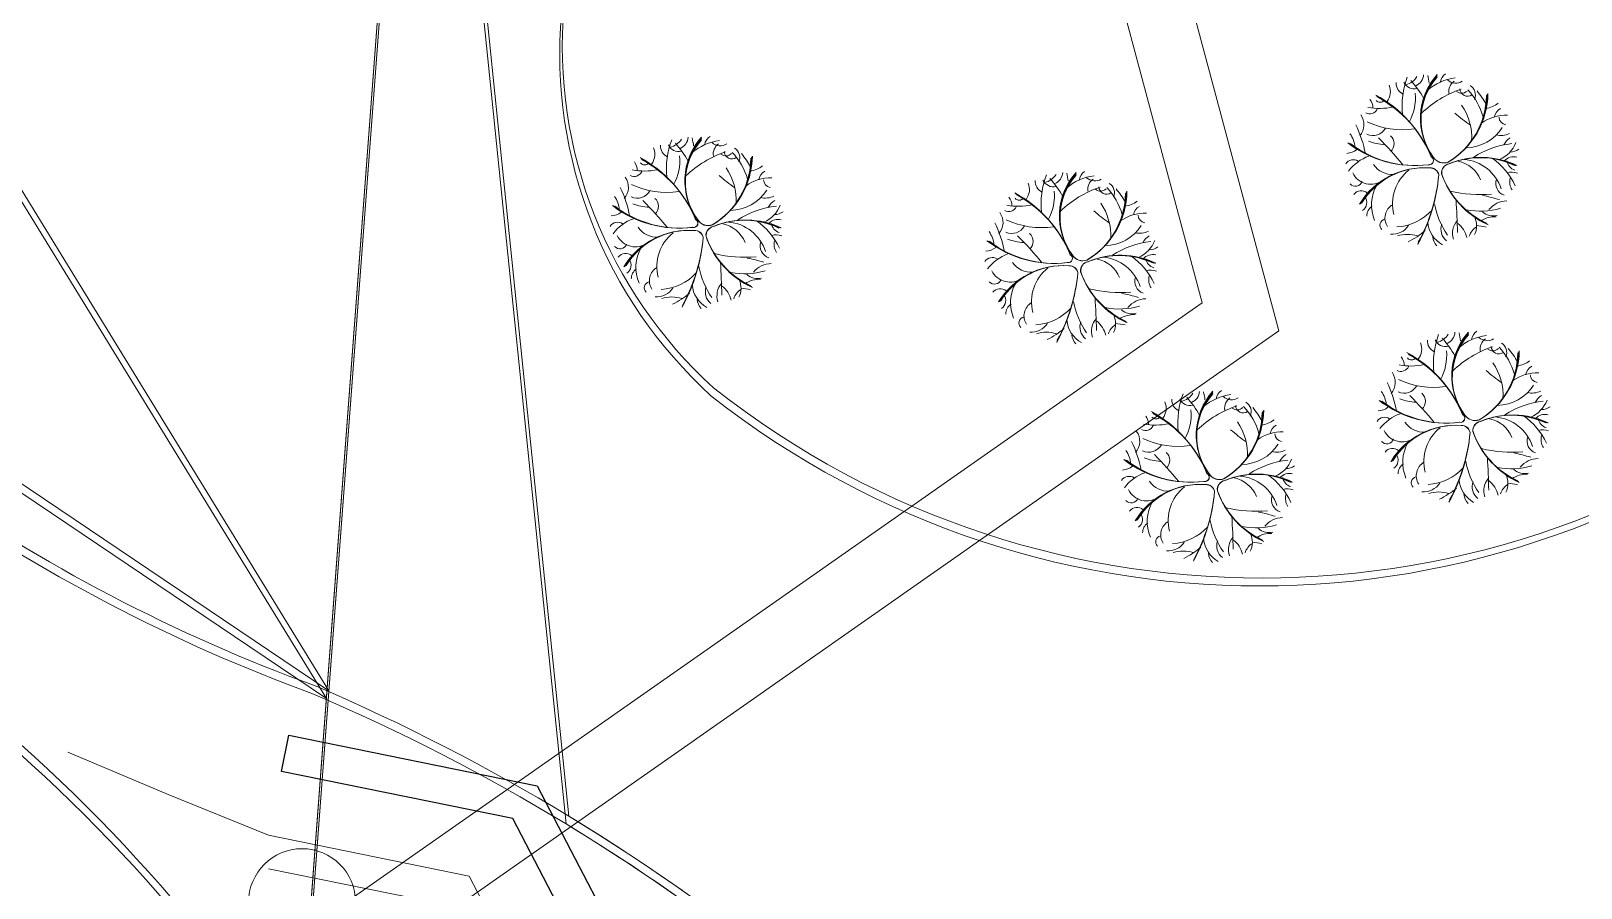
# Model space of a CAD drawing. Header units: metres. Extents: x -1097 to 1588, y -673 to 884.
# Drawn here: x 467.8 to 560.5, y 327.8 to 379.1 of the extents above; entities that cross this region are included whole.
import ezdxf

# ---------------------------------------------------------------- set-up
doc = ezdxf.new("R2010")
doc.units = ezdxf.units.M
for name, color, linetype, lineweight, plot in [('ARBOLES_PROY', 3, 'Continuous', 0, False), ('CRECIDA_Q2', 150, 'Continuous', 0, False), ('ESCALERAS', 7, 'Continuous', 0, False), ('EXTENSIONES', 252, 'Continuous', 0, False), ('TERRAZAS-GAVIONES', 8, 'Continuous', 0, False), ('TERRENO', 188, 'Continuous', 0, False), ('TEXTO', 7, 'Continuous', 0, False), ('VEGETACION', 85, 'Continuous', 0, False), ('VISTA LEJOS', 7, 'Continuous', 0, False)]:
    doc.layers.add(name, color=color, linetype=linetype, lineweight=lineweight, plot=plot)

msp = doc.modelspace()

# ---------------------------------------------------------------- linework, layer by layer
at = {"layer": ''}
msp.add_lwpolyline([(502.925, 319.835), (496.602, 331.994), (482.778, 334.809), (483.217, 336.965), (498.069, 333.94), (498.069, 333.94), (504.575, 321.431)], dxfattribs=at)
at = {"layer": 'ARBOLES_PROY'}
msp.add_circle((484, 326.988), 3.2, dxfattribs=at)
at = {"layer": 'CRECIDA_Q2'}
msp.add_lwpolyline([(470, 335.959), (476, 333.432), (482, 330.988), (494, 328.544), (500, 317.007)], dxfattribs=at)
at = {"layer": 'ESCALERAS'}
for points in [[(478.653, 248.928), (491.207, 415.553)], [(478.804, 249.397), (491.358, 416.023)]]:
    msp.add_lwpolyline(points, dxfattribs=at)
at = {"layer": 'EXTENSIONES'}
for points in [[(522.157, 436.781), (542.421, 361.152)], [(518.293, 435.746), (537.833, 362.823)], [(486.682, 327.006), (537.833, 362.823)], [(488.976, 323.73), (542.421, 361.152)]]:
    msp.add_lwpolyline(points, dxfattribs=at)
at = {"layer": 'TERRAZAS-GAVIONES'}
msp.add_lwpolyline([(482, 328.988), (494, 326.544)], dxfattribs=at)
at = {"layer": 'TERRENO'}
for points in [[(556.565, 308.929, 0.197971), (699.318, 366.303, -2.596357)], [(455.982, 344.49, -0.087955), (480.773, 320.811, 0.265757)]]:
    msp.add_lwpolyline(points, format="xyb", dxfattribs=at)
at = {"layer": 'TEXTO', "color": 141}
for points in [[(942.808, 512.252), (491.207, 415.553), (499.794, 331.664), (500.297, 331.357), (501.008, 330.917), (501.677, 330.497), (502.971, 329.666), (503.693, 329.193), (504.562, 328.613), (505.289, 328.12), (506.598, 327.211)], [(396.732, 398.931), (485.451, 339.157), (428.143, 432.529)]]:
    msp.add_lwpolyline(points, dxfattribs=at)
at = {"layer": 'VEGETACION'}
for centre, radius, start, end in [((550.311, 376.498), 0.769, -67.11701, -3.35075), ((554.794, 373.853), 3.908, 138.09032, -143.12166), ((554.766, 373.824), 3.869, 138.09032, -143.12166), ((546.455, 375.275), 5.002, 7.73596, 13.16741), ((552.778, 375.918), 0.707, 123.07576, 173.19706), ((548.144, 375.438), 0.949, -38.3468, 23.66563), ((550.155, 375.95), 0.727, 177.19062, -114.2964), ((554.767, 374.564), 4.982, 159.46241, -174.34591), ((550.526, 376.284), 0.683, -155.98064, -76.40156), ((549.796, 376.873), 1.034, -77.96685, -31.27285), ((545.798, 372.041), 6.075, 29.35638, 41.90224), ((554.738, 373.796), 3.83, 138.09032, -143.12166), ((554.709, 373.767), 3.791, 138.09032, -143.12166), ((555.424, 369.444), 6.494, 108.91387, 133.58492), ((553.374, 373.113), 3.177, 97.4368, 130.66411), ((553.006, 376.674), 0.725, -133.08378, -57.97038), ((553.359, 375.438), 0.776, 126.36034, -172.13798), ((553.343, 375.804), 0.464, -130.37039, -44.61868), ((553.701, 375.613), 0.453, -179.34812, -54.73301), ((550.858, 372.867), 3.928, 15.81177, 43.16533), ((553.533, 375.254), 0.64, -25.52155, 59.84308), ((550.113, 371.987), 5.429, 29.82887, 40.03623), ((548.454, 378.372), 3.935, -100.42037, -78.3241), ((547.218, 374.469), 0.824, -0.2587, 38.06877), ((544.733, 368.776), 7.338, 22.21671, 61.7302), ((548.484, 375.126), 0.323, -139.98994, -40.76454), ((544.805, 368.798), 7.265, 22.21671, 61.7302), ((544.877, 368.82), 7.191, 22.21671, 61.7302), ((544.95, 368.842), 7.118, 22.21671, 61.7302), ((547.625, 375.064), 2.961, -29.17592, 5.40141), ((550.137, 375.266), 4.698, -59.52315, -0.74968), ((550.118, 375.31), 4.747, -59.52315, -0.74968), ((550.099, 375.354), 4.795, -59.52315, -0.74968), ((550.08, 375.399), 4.844, -59.52315, -0.74968), ((550.573, 372.694), 3.382, -3.32863, 34.77602), ((554.603, 375.972), 1.544, -82.82139, -52.64739), ((546.501, 373.469), 1.01, -41.62679, 35.9787), ((547.851, 374.619), 0.504, -118.22004, -25.37047), ((549.795, 378.008), 4.849, -115.58492, -81.37772), ((559.136, 381.183), 9.361, -131.39173, -124.13381), ((555.991, 371.55), 2.478, 87.69249, 125.68419), ((555.99, 373.811), 0.693, 117.16728, 171.20074), ((556.065, 373.925), 0.479, -177.57839, -99.26902), ((506.317, 372.756), 0.769, -67.11701, -3.35075), ((510.8, 370.111), 3.908, 138.09032, -143.12166), ((510.772, 370.082), 3.869, 138.09032, -143.12166), ((502.461, 371.533), 5.002, 7.73596, 13.16741), ((508.784, 372.176), 0.707, 123.07576, 173.19706), ((545.531, 372.055), 1.434, 2.5416, 37.20232), ((540.772, 370.448), 6.938, 10.60493, 25.69371), ((548.034, 373.698), 0.883, -114.03031, -29.56021), ((531.589, 356.072), 23.615, 39.38532, 44.67185), ((548.663, 372.329), 0.645, -45.87489, 47.62332), ((553.593, 374.676), 2.589, -89.5505, -32.23214), ((555.701, 373.963), 1.142, -104.72438, -63.25642), ((556.851, 371.725), 1.118, 121.95887, 151.36709), ((504.15, 371.695), 0.949, -38.3468, 23.66563), ((506.161, 372.207), 0.727, 177.19062, -114.2964), ((510.773, 370.821), 4.982, 159.46241, -174.34591), ((506.532, 372.542), 0.683, -155.98064, -76.40156), ((505.802, 373.131), 1.034, -77.96685, -31.27285), ((501.804, 368.299), 6.075, 29.35638, 41.90224), ((510.744, 370.053), 3.83, 138.09032, -143.12166), ((510.715, 370.025), 3.791, 138.09032, -143.12166), ((511.43, 365.701), 6.494, 108.91387, 133.58492), ((509.38, 369.371), 3.177, 97.4368, 130.66411), ((509.012, 372.932), 0.725, -133.08378, -57.97038), ((509.365, 371.696), 0.776, 126.36034, -172.13798), ((509.349, 372.062), 0.464, -130.37039, -44.61868), ((509.707, 371.871), 0.453, -179.34812, -54.73301), ((506.864, 369.125), 3.928, 15.81177, 43.16533), ((509.539, 371.512), 0.64, -25.52155, 59.84308), ((506.119, 368.245), 5.429, 29.82887, 40.03623), ((546.413, 372.828), 1.079, -86.17573, -52.23443), ((550.539, 377.592), 6.568, -127.37844, -82.91291), ((550.553, 377.526), 6.503, -127.37844, -82.91291), ((550.567, 377.459), 6.437, -127.37844, -82.91291), ((550.582, 377.393), 6.371, -127.37844, -82.91291), ((548.898, 375.391), 3.124, -111.04704, -92.75457), ((556.886, 367.187), 5.171, 95.85629, 123.22032), ((554.906, 373.035), 1.798, -66.63119, -20.98341), ((556.259, 372.691), 0.859, -90.38621, -53.2043), ((503.224, 370.727), 0.824, -0.2587, 38.06877), ((500.739, 365.034), 7.338, 22.21671, 61.7302), ((504.49, 371.384), 0.323, -139.98994, -40.76454), ((500.811, 365.056), 7.265, 22.21671, 61.7302), ((500.883, 365.078), 7.191, 22.21671, 61.7302), ((500.956, 365.1), 7.118, 22.21671, 61.7302), ((503.631, 371.322), 2.961, -29.17592, 5.40141), ((506.143, 371.524), 4.698, -59.52315, -0.74968), ((506.124, 371.568), 4.747, -59.52315, -0.74968), ((506.105, 371.612), 4.795, -59.52315, -0.74968), ((506.087, 371.656), 4.844, -59.52315, -0.74968), ((506.579, 368.952), 3.382, -3.32863, 34.77602), ((510.609, 372.229), 1.544, -82.82139, -52.64739), ((546.872, 370.827), 0.546, 57.26605, 146.32785), ((548.701, 369.096), 2.646, 109.78128, 142.9068), ((551.118, 366.339), 4.552, 85.90191, 148.51067), ((551.127, 366.386), 4.506, 85.90191, 148.51067), ((551.135, 366.432), 4.461, 85.90191, 148.51067), ((551.144, 366.479), 4.415, 85.90191, 148.51067), ((549.211, 371.85), 1.364, -145.57132, -86.30599), ((551.404, 371.325), 0.257, -102.31339, 61.69877), ((551.41, 371.321), 0.255, -102.31339, 61.69877), ((551.415, 371.318), 0.252, -102.31339, 61.69877), ((551.421, 371.314), 0.249, -102.31339, 61.69877), ((551.466, 370.351), 0.529, 11.64661, 92.46118), ((551.471, 370.358), 0.523, 11.64661, 92.46118), ((551.476, 370.364), 0.518, 11.64661, 92.46118), ((551.481, 370.37), 0.513, 11.64661, 92.46118), ((552.287, 371.931), 0.75, -145.64274, -70.48442), ((552.283, 371.921), 0.742, -145.64274, -70.48442), ((552.28, 371.912), 0.735, -145.64274, -70.48442), ((552.277, 371.902), 0.727, -145.64274, -70.48442), ((552.694, 370.588), 0.546, 100.90931, -173.78177), ((552.702, 370.584), 0.551, 100.90931, -173.78177), ((552.709, 370.58), 0.557, 100.90931, -173.78177), ((552.717, 370.576), 0.563, 100.90931, -173.78177), ((554.445, 366.664), 4.83, 64.72201, 112.57215), ((554.471, 366.619), 4.88, 64.72201, 112.57215), ((554.496, 366.575), 4.93, 64.72201, 112.57215), ((554.522, 366.53), 4.98, 64.72201, 112.57215), ((552.805, 369.5), 1.809, 21.80787, 79.03961), ((553.267, 368.823), 2.577, 18.29109, 84.89534), ((552.8, 368.089), 4.128, 24.75149, 54.83765), ((556.471, 370.78), 0.769, 76.62298, 137.69885), ((556.723, 371.398), 0.669, -171.91844, -106.28771), ((502.507, 369.727), 1.01, -41.62679, 35.9787), ((503.857, 370.876), 0.504, -118.22004, -25.37047), ((505.801, 374.266), 4.849, -115.58492, -81.37772), ((504.46, 374.629), 3.935, -100.42037, -78.3241), ((515.142, 377.441), 9.361, -131.39173, -124.13381), ((511.997, 367.807), 2.478, 87.69249, 125.68419), ((511.996, 370.069), 0.693, 117.16728, 171.20074), ((512.071, 370.183), 0.479, -177.57839, -99.26902), ((526.554, 369.589), 0.949, -38.3468, 23.66563), ((528.565, 370.101), 0.727, 177.19062, -114.2964), ((533.178, 368.715), 4.982, 159.46241, -174.34591), ((528.936, 370.435), 0.683, -155.98064, -76.40156), ((528.207, 371.025), 1.034, -77.96685, -31.27285), ((524.208, 366.192), 6.075, 29.35638, 41.90224), ((528.722, 370.649), 0.769, -67.11701, -3.35075), ((533.205, 368.005), 3.908, 138.09032, -143.12166), ((533.176, 367.976), 3.869, 138.09032, -143.12166), ((533.148, 367.947), 3.83, 138.09032, -143.12166), ((533.12, 367.918), 3.791, 138.09032, -143.12166), ((531.784, 367.265), 3.177, 97.4368, 130.66411), ((524.866, 369.426), 5.002, 7.73596, 13.16741), ((531.189, 370.07), 0.707, 123.07576, 173.19706), ((531.416, 370.826), 0.725, -133.08378, -57.97038), ((531.77, 369.59), 0.776, 126.36034, -172.13798), ((531.944, 369.406), 0.64, -25.52155, 59.84308), ((547.005, 370.21), 0.424, -138.57685, -20.77623), ((547.927, 371.115), 1.211, -153.77487, -53.66079), ((551.818, 368.723), 2.603, 128.84937, -165.92049), ((541.369, 371.406), 10.657, -28.646, -5.10467), ((541.475, 371.402), 10.55, -28.646, -5.10467), ((541.581, 371.398), 10.444, -28.646, -5.10467), ((541.687, 371.394), 10.337, -28.646, -5.10467), ((556.985, 372.227), 5.122, -160.64221, -114.76904), ((557.036, 372.24), 5.175, -160.64221, -114.76904), ((557.088, 372.253), 5.228, -160.64221, -114.76904), ((557.14, 372.266), 5.281, -160.64221, -114.76904), ((556.151, 369.965), 0.762, 160.97287, -109.06988), ((556.34, 369.629), 0.996, 69.91561, 105.88004), ((557.158, 370.051), 0.932, 166.17527, -148.32231), ((501.537, 368.312), 1.434, 2.5416, 37.20232), ((496.778, 366.706), 6.938, 10.60493, 25.69371), ((504.04, 369.955), 0.883, -114.03031, -29.56021), ((504.669, 368.586), 0.645, -45.87489, 47.62332), ((509.599, 370.934), 2.589, -89.5505, -32.23214), ((511.707, 370.221), 1.142, -104.72438, -63.25642), ((525.628, 368.62), 0.824, -0.2587, 38.06877), ((523.143, 362.928), 7.338, 22.21671, 61.7302), ((526.894, 369.278), 0.323, -139.98994, -40.76454), ((523.216, 362.95), 7.265, 22.21671, 61.7302), ((523.288, 362.972), 7.191, 22.21671, 61.7302), ((523.36, 362.994), 7.118, 22.21671, 61.7302), ((526.035, 369.215), 2.961, -29.17592, 5.40141), ((533.834, 363.595), 6.494, 108.91387, 133.58492), ((528.548, 369.417), 4.698, -59.52315, -0.74968), ((528.529, 369.462), 4.747, -59.52315, -0.74968), ((528.51, 369.506), 4.795, -59.52315, -0.74968), ((528.491, 369.55), 4.844, -59.52315, -0.74968), ((531.754, 369.956), 0.464, -130.37039, -44.61868), ((532.111, 369.765), 0.453, -179.34812, -54.73301), ((529.269, 367.019), 3.928, 15.81177, 43.16533), ((528.523, 366.139), 5.429, 29.82887, 40.03623), ((547.344, 368.957), 0.557, 49.52262, 142.49658), ((547.098, 368.803), 0.575, -55.32418, 37.34845), ((550.317, 368.675), 2.362, 150.15684, -156.75256), ((554.491, 377.119), 7.836, -103.47217, -85.21121), ((502.221, 365.812), 50.894, 1.35953, 3.55713), ((552.217, 357.57), 11.909, 73.43329, 78.43687), ((502.419, 369.085), 1.079, -86.17573, -52.23443), ((506.545, 373.849), 6.568, -127.37844, -82.91291), ((506.559, 373.783), 6.503, -127.37844, -82.91291), ((506.574, 373.717), 6.437, -127.37844, -82.91291), ((506.588, 373.651), 6.371, -127.37844, -82.91291), ((504.904, 371.648), 3.124, -111.04704, -92.75457), ((487.595, 352.33), 23.615, 39.38532, 44.67185), ((512.892, 363.445), 5.171, 95.85629, 123.22032), ((510.912, 369.292), 1.798, -66.63119, -20.98341), ((512.857, 367.982), 1.118, 121.95887, 151.36709), ((512.265, 368.949), 0.859, -90.38621, -53.2043), ((524.912, 367.621), 1.01, -41.62679, 35.9787), ((526.262, 368.77), 0.504, -118.22004, -25.37047), ((526.864, 372.523), 3.935, -100.42037, -78.3241), ((537.546, 375.335), 9.361, -131.39173, -124.13381), ((528.984, 366.846), 3.382, -3.32863, 34.77602), ((534.402, 365.701), 2.478, 87.69249, 125.68419), ((533.014, 370.123), 1.544, -82.82139, -52.64739), ((534.401, 367.963), 0.693, 117.16728, 171.20074), ((534.475, 368.077), 0.479, -177.57839, -99.26902), ((548.358, 368.007), 0.676, 122.40516, -178.98353), ((549.685, 367.885), 0.921, 120.29105, -146.85412), ((549.301, 370.427), 3.076, -86.74123, -42.13741), ((556.338, 369.572), 4.686, -169.782, -144.7966), ((554.479, 372.524), 4.231, -101.52456, -73.46451), ((555.23, 368.945), 0.937, -131.98154, -75.18432), ((556.07, 367.506), 1.399, 90.6491, 140.90175), ((502.878, 367.085), 0.546, 57.26605, 146.32785), ((504.708, 365.354), 2.646, 109.78128, 142.9068), ((507.124, 362.597), 4.552, 85.90191, 148.51067), ((507.133, 362.643), 4.506, 85.90191, 148.51067), ((507.141, 362.69), 4.461, 85.90191, 148.51067), ((507.15, 362.736), 4.415, 85.90191, 148.51067), ((505.217, 368.108), 1.364, -145.57132, -86.30599), ((507.41, 367.582), 0.257, -102.31339, 61.69877), ((507.416, 367.579), 0.255, -102.31339, 61.69877), ((507.421, 367.575), 0.252, -102.31339, 61.69877), ((507.427, 367.572), 0.249, -102.31339, 61.69877), ((507.472, 366.609), 0.529, 11.64661, 92.46118), ((507.477, 366.615), 0.523, 11.64661, 92.46118), ((507.482, 366.622), 0.518, 11.64661, 92.46118), ((507.487, 366.628), 0.513, 11.64661, 92.46118), ((508.293, 368.188), 0.75, -145.64274, -70.48442), ((508.29, 368.179), 0.742, -145.64274, -70.48442), ((508.286, 368.169), 0.735, -145.64274, -70.48442), ((508.283, 368.16), 0.727, -145.64274, -70.48442), ((508.701, 366.846), 0.546, 100.90931, -173.78177), ((508.708, 366.842), 0.551, 100.90931, -173.78177), ((508.716, 366.838), 0.557, 100.90931, -173.78177), ((508.723, 366.834), 0.563, 100.90931, -173.78177), ((510.451, 362.921), 4.83, 64.72201, 112.57215), ((510.477, 362.877), 4.88, 64.72201, 112.57215), ((510.502, 362.832), 4.93, 64.72201, 112.57215), ((510.528, 362.788), 4.98, 64.72201, 112.57215), ((508.811, 365.758), 1.809, 21.80787, 79.03961), ((509.273, 365.081), 2.577, 18.29109, 84.89534), ((508.806, 364.346), 4.128, 24.75149, 54.83765), ((512.477, 367.038), 0.769, 76.62298, 137.69885), ((512.729, 367.656), 0.669, -171.91844, -106.28771), ((519.182, 364.6), 6.938, 10.60493, 25.69371), ((526.444, 367.849), 0.883, -114.03031, -29.56021), ((528.206, 372.159), 4.849, -115.58492, -81.37772), ((532.003, 368.827), 2.589, -89.5505, -32.23214), ((548.839, 367.455), 0.376, 105.12463, -135.81364), ((549.198, 368.092), 1.176, -94.56596, -33.88319), ((547.978, 370.901), 4.936, -63.83838, -49.75845), ((553.047, 367.792), 1.729, -174.76959, -119.50027), ((552.975, 367.208), 0.864, 158.56729, -127.3793), ((553.943, 366.983), 1.136, 138.3902, -161.05635), ((552.217, 366.398), 1.474, 12.7354, 52.34392), ((554.833, 366.461), 1.079, 122.90885, 161.4783), ((552.995, 367.43), 1.25, -25.53182, 23.61951), ((552.989, 358.614), 8.915, 78.21876, 81.90389), ((555.339, 366.448), 1.516, 86.94105, 124.44683), ((503.011, 366.468), 0.424, -138.57685, -20.77623), ((503.933, 367.372), 1.211, -153.77487, -53.66079), ((507.824, 364.981), 2.603, 128.84937, -165.92049), ((497.376, 367.664), 10.657, -28.646, -5.10467), ((497.481, 367.66), 10.55, -28.646, -5.10467), ((497.587, 367.655), 10.444, -28.646, -5.10467), ((497.693, 367.651), 10.337, -28.646, -5.10467), ((512.991, 368.485), 5.122, -160.64221, -114.76904), ((513.042, 368.497), 5.175, -160.64221, -114.76904), ((513.094, 368.51), 5.228, -160.64221, -114.76904), ((513.146, 368.523), 5.281, -160.64221, -114.76904), ((512.157, 366.223), 0.762, 160.97287, -109.06988), ((512.346, 365.887), 0.996, 69.91561, 105.88004), ((513.164, 366.309), 0.932, 166.17527, -148.32231), ((528.95, 371.743), 6.568, -127.37844, -82.91291), ((528.964, 371.677), 6.503, -127.37844, -82.91291), ((528.978, 371.611), 6.437, -127.37844, -82.91291), ((523.941, 366.206), 1.434, 2.5416, 37.20232), ((528.992, 371.545), 6.371, -127.37844, -82.91291), ((527.308, 369.542), 3.124, -111.04704, -92.75457), ((510, 350.224), 23.615, 39.38532, 44.67185), ((527.074, 366.48), 0.645, -45.87489, 47.62332), ((535.297, 361.339), 5.171, 95.85629, 123.22032), ((534.112, 368.114), 1.142, -104.72438, -63.25642), ((533.316, 367.186), 1.798, -66.63119, -20.98341), ((535.262, 365.876), 1.118, 121.95887, 151.36709), ((550.112, 364.969), 1.939, 72.22063, 108.04144), ((552.508, 366.844), 0.893, -174.42238, -136.02829), ((503.35, 365.214), 0.557, 49.52262, 142.49658), ((503.104, 365.06), 0.575, -55.32418, 37.34845), ((506.323, 364.933), 2.362, 150.15684, -156.75256), ((510.497, 373.377), 7.836, -103.47217, -85.21121), ((508.223, 353.828), 11.909, 73.43329, 78.43687), ((525.283, 364.979), 0.546, 57.26605, 146.32785), ((524.823, 366.979), 1.079, -86.17573, -52.23443), ((527.112, 363.248), 2.646, 109.78128, 142.9068), ((529.815, 365.476), 0.257, -102.31339, 61.69877), ((529.82, 365.473), 0.255, -102.31339, 61.69877), ((529.826, 365.469), 0.252, -102.31339, 61.69877), ((529.832, 365.466), 0.249, -102.31339, 61.69877), ((530.697, 366.082), 0.75, -145.64274, -70.48442), ((530.694, 366.073), 0.742, -145.64274, -70.48442), ((530.691, 366.063), 0.735, -145.64274, -70.48442), ((530.688, 366.054), 0.727, -145.64274, -70.48442), ((531.105, 364.74), 0.546, 100.90931, -173.78177), ((531.113, 364.736), 0.551, 100.90931, -173.78177), ((531.12, 364.732), 0.557, 100.90931, -173.78177), ((531.128, 364.728), 0.563, 100.90931, -173.78177), ((532.856, 360.815), 4.83, 64.72201, 112.57215), ((532.881, 360.771), 4.88, 64.72201, 112.57215), ((532.907, 360.726), 4.93, 64.72201, 112.57215), ((532.933, 360.682), 4.98, 64.72201, 112.57215), ((531.216, 363.651), 1.809, 21.80787, 79.03961), ((531.678, 362.975), 2.577, 18.29109, 84.89534), ((531.211, 362.24), 4.128, 24.75149, 54.83765), ((534.882, 364.931), 0.769, 76.62298, 137.69885), ((535.133, 365.55), 0.669, -171.91844, -106.28771), ((534.669, 366.843), 0.859, -90.38621, -53.2043), ((504.364, 364.264), 0.676, 122.40516, -178.98353), ((505.691, 364.142), 0.921, 120.29105, -146.85412), ((505.307, 366.684), 3.076, -86.74123, -42.13741), ((512.344, 365.829), 4.686, -169.782, -144.7966), ((458.227, 362.07), 50.894, 1.35953, 3.55713), ((510.485, 368.782), 4.231, -101.52456, -73.46451), ((511.236, 365.202), 0.937, -131.98154, -75.18432), ((512.076, 363.764), 1.399, 90.6491, 140.90175), ((526.337, 365.266), 1.211, -153.77487, -53.66079), ((529.529, 360.491), 4.552, 85.90191, 148.51067), ((529.537, 360.537), 4.506, 85.90191, 148.51067), ((529.546, 360.584), 4.461, 85.90191, 148.51067), ((529.554, 360.63), 4.415, 85.90191, 148.51067), ((527.622, 366.002), 1.364, -145.57132, -86.30599), ((530.228, 362.874), 2.603, 128.84937, -165.92049), ((519.78, 365.558), 10.657, -28.646, -5.10467), ((519.886, 365.553), 10.55, -28.646, -5.10467), ((519.992, 365.549), 10.444, -28.646, -5.10467), ((520.098, 365.545), 10.337, -28.646, -5.10467), ((529.877, 364.503), 0.529, 11.64661, 92.46118), ((529.882, 364.509), 0.523, 11.64661, 92.46118), ((529.887, 364.515), 0.518, 11.64661, 92.46118), ((529.892, 364.522), 0.513, 11.64661, 92.46118), ((535.395, 366.378), 5.122, -160.64221, -114.76904), ((535.447, 366.391), 5.175, -160.64221, -114.76904), ((535.499, 366.404), 5.228, -160.64221, -114.76904), ((535.55, 366.417), 5.281, -160.64221, -114.76904), ((534.562, 364.116), 0.762, 160.97287, -109.06988), ((534.75, 363.78), 0.996, 69.91561, 105.88004), ((535.569, 364.203), 0.932, 166.17527, -148.32231), ((504.845, 363.713), 0.376, 105.12463, -135.81364), ((505.204, 364.349), 1.176, -94.56596, -33.88319), ((503.984, 367.159), 4.936, -63.83838, -49.75845), ((509.053, 364.05), 1.729, -174.76959, -119.50027), ((508.981, 363.465), 0.864, 158.56729, -127.3793), ((509.949, 363.24), 1.136, 138.3902, -161.05635), ((508.223, 362.655), 1.474, 12.7354, 52.34392), ((510.839, 362.718), 1.079, 122.90885, 161.4783), ((509.001, 363.688), 1.25, -25.53182, 23.61951), ((508.995, 354.872), 8.915, 78.21876, 81.90389), ((511.345, 362.706), 1.516, 86.94105, 124.44683), ((525.416, 364.362), 0.424, -138.57685, -20.77623), ((525.754, 363.108), 0.557, 49.52262, 142.49658), ((528.728, 362.826), 2.362, 150.15684, -156.75256), ((532.902, 371.271), 7.836, -103.47217, -85.21121), ((530.628, 351.722), 11.909, 73.43329, 78.43687), ((506.118, 361.227), 1.939, 72.22063, 108.04144), ((508.514, 363.102), 0.893, -174.42238, -136.02829), ((525.509, 362.954), 0.575, -55.32418, 37.34845), ((526.769, 362.158), 0.676, 122.40516, -178.98353), ((528.096, 362.036), 0.921, 120.29105, -146.85412), ((527.711, 364.578), 3.076, -86.74123, -42.13741), ((534.749, 363.723), 4.686, -169.782, -144.7966), ((480.631, 359.964), 50.894, 1.35953, 3.55713), ((532.889, 366.676), 4.231, -101.52456, -73.46451), ((534.48, 361.657), 1.399, 90.6491, 140.90175), ((527.25, 361.606), 0.376, 105.12463, -135.81364), ((527.609, 362.243), 1.176, -94.56596, -33.88319), ((531.458, 361.944), 1.729, -174.76959, -119.50027), ((531.386, 361.359), 0.864, 158.56729, -127.3793), ((532.354, 361.134), 1.136, 138.3902, -161.05635), ((530.627, 360.549), 1.474, 12.7354, 52.34392), ((531.405, 361.582), 1.25, -25.53182, 23.61951), ((531.399, 352.766), 8.915, 78.21876, 81.90389), ((533.749, 360.6), 1.516, 86.94105, 124.44683), ((533.64, 363.096), 0.937, -131.98154, -75.18432), ((528.523, 359.121), 1.939, 72.22063, 108.04144), ((526.389, 365.053), 4.936, -63.83838, -49.75845), ((530.918, 360.995), 0.893, -174.42238, -136.02829), ((533.244, 360.612), 1.079, 122.90885, 161.4783), ((556.639, 359.166), 4.982, 159.46241, -174.34591), ((552.397, 360.886), 0.683, -155.98064, -76.40156), ((551.668, 361.476), 1.034, -77.96685, -31.27285), ((547.669, 356.643), 6.075, 29.35638, 41.90224), ((552.183, 361.1), 0.769, -67.11701, -3.35075), ((556.666, 358.456), 3.908, 138.09032, -143.12166), ((556.638, 358.427), 3.869, 138.09032, -143.12166), ((556.609, 358.398), 3.83, 138.09032, -143.12166), ((556.581, 358.369), 3.791, 138.09032, -143.12166), ((555.246, 357.716), 3.177, 97.4368, 130.66411), ((548.327, 359.877), 5.002, 7.73596, 13.16741), ((554.65, 360.521), 0.707, 123.07576, 173.19706), ((554.878, 361.277), 0.725, -133.08378, -57.97038), ((555.231, 360.041), 0.776, 126.36034, -172.13798), ((546.605, 353.379), 7.338, 22.21671, 61.7302), ((546.677, 353.401), 7.265, 22.21671, 61.7302), ((546.749, 353.423), 7.191, 22.21671, 61.7302), ((546.822, 353.445), 7.118, 22.21671, 61.7302), ((550.015, 360.04), 0.949, -38.3468, 23.66563), ((552.027, 360.552), 0.727, 177.19062, -114.2964), ((549.497, 359.666), 2.961, -29.17592, 5.40141), ((557.295, 354.046), 6.494, 108.91387, 133.58492), ((552.009, 359.868), 4.698, -59.52315, -0.74968), ((551.99, 359.913), 4.747, -59.52315, -0.74968), ((551.971, 359.957), 4.795, -59.52315, -0.74968), ((551.952, 360.001), 4.844, -59.52315, -0.74968), ((555.215, 360.407), 0.464, -130.37039, -44.61868), ((555.572, 360.216), 0.453, -179.34812, -54.73301), ((552.73, 357.47), 3.928, 15.81177, 43.16533), ((555.405, 359.857), 0.64, -25.52155, 59.84308), ((551.984, 356.59), 5.429, 29.82887, 40.03623), ((549.723, 359.221), 0.504, -118.22004, -25.37047), ((550.326, 362.974), 3.935, -100.42037, -78.3241), ((549.09, 359.071), 0.824, -0.2587, 38.06877), ((550.356, 359.729), 0.323, -139.98994, -40.76454), ((561.008, 365.786), 9.361, -131.39173, -124.13381), ((552.445, 357.297), 3.382, -3.32863, 34.77602), ((556.475, 360.574), 1.544, -82.82139, -52.64739), ((557.862, 358.414), 0.693, 117.16728, 171.20074), ((542.643, 355.051), 6.938, 10.60493, 25.69371), ((548.373, 358.072), 1.01, -41.62679, 35.9787), ((549.905, 358.3), 0.883, -114.03031, -29.56021), ((551.667, 362.61), 4.849, -115.58492, -81.37772), ((555.464, 359.278), 2.589, -89.5505, -32.23214), ((557.863, 356.152), 2.478, 87.69249, 125.68419), ((557.936, 358.528), 0.479, -177.57839, -99.26902), ((536.744, 357.021), 0.727, 177.19062, -114.2964), ((541.356, 355.635), 4.982, 159.46241, -174.34591), ((537.115, 357.356), 0.683, -155.98064, -76.40156), ((536.385, 357.945), 1.034, -77.96685, -31.27285), ((532.386, 353.113), 6.075, 29.35638, 41.90224), ((536.9, 357.57), 0.769, -67.11701, -3.35075), ((541.383, 354.925), 3.908, 138.09032, -143.12166), ((541.355, 354.896), 3.869, 138.09032, -143.12166), ((541.326, 354.867), 3.83, 138.09032, -143.12166), ((541.298, 354.839), 3.791, 138.09032, -143.12166), ((539.963, 354.185), 3.177, 97.4368, 130.66411), ((533.044, 356.347), 5.002, 7.73596, 13.16741), ((539.367, 356.99), 0.707, 123.07576, 173.19706), ((539.595, 357.746), 0.725, -133.08378, -57.97038), ((539.948, 356.51), 0.776, 126.36034, -172.13798), ((552.411, 362.194), 6.568, -127.37844, -82.91291), ((552.425, 362.128), 6.503, -127.37844, -82.91291), ((552.439, 362.062), 6.437, -127.37844, -82.91291), ((547.403, 356.657), 1.434, 2.5416, 37.20232), ((552.454, 361.996), 6.371, -127.37844, -82.91291), ((550.77, 359.993), 3.124, -111.04704, -92.75457), ((533.461, 340.675), 23.615, 39.38532, 44.67185), ((550.535, 356.931), 0.645, -45.87489, 47.62332), ((558.758, 351.79), 5.171, 95.85629, 123.22032), ((557.573, 358.565), 1.142, -104.72438, -63.25642), ((556.778, 357.637), 1.798, -66.63119, -20.98341), ((558.723, 356.327), 1.118, 121.95887, 151.36709), ((533.807, 355.541), 0.824, -0.2587, 38.06877), ((531.322, 349.848), 7.338, 22.21671, 61.7302), ((535.073, 356.198), 0.323, -139.98994, -40.76454), ((531.394, 349.87), 7.265, 22.21671, 61.7302), ((531.466, 349.892), 7.191, 22.21671, 61.7302), ((531.539, 349.914), 7.118, 22.21671, 61.7302), ((534.732, 356.509), 0.949, -38.3468, 23.66563), ((534.214, 356.136), 2.961, -29.17592, 5.40141), ((542.012, 350.515), 6.494, 108.91387, 133.58492), ((536.726, 356.338), 4.698, -59.52315, -0.74968), ((536.707, 356.382), 4.747, -59.52315, -0.74968), ((536.688, 356.426), 4.795, -59.52315, -0.74968), ((536.669, 356.47), 4.844, -59.52315, -0.74968), ((539.932, 356.876), 0.464, -130.37039, -44.61868), ((540.289, 356.685), 0.453, -179.34812, -54.73301), ((537.447, 353.939), 3.928, 15.81177, 43.16533), ((540.122, 356.326), 0.64, -25.52155, 59.84308), ((536.702, 353.059), 5.429, 29.82887, 40.03623), ((548.744, 355.43), 0.546, 57.26605, 146.32785), ((548.285, 357.43), 1.079, -86.17573, -52.23443), ((550.573, 353.699), 2.646, 109.78128, 142.9068), ((553.276, 355.927), 0.257, -102.31339, 61.69877), ((553.282, 355.924), 0.255, -102.31339, 61.69877), ((553.287, 355.92), 0.252, -102.31339, 61.69877), ((553.293, 355.917), 0.249, -102.31339, 61.69877), ((554.159, 356.533), 0.75, -145.64274, -70.48442), ((554.155, 356.524), 0.742, -145.64274, -70.48442), ((554.152, 356.514), 0.735, -145.64274, -70.48442), ((554.149, 356.505), 0.727, -145.64274, -70.48442), ((556.317, 351.266), 4.83, 64.72201, 112.57215), ((556.343, 351.222), 4.88, 64.72201, 112.57215), ((556.368, 351.177), 4.93, 64.72201, 112.57215), ((556.394, 351.133), 4.98, 64.72201, 112.57215), ((555.139, 353.426), 2.577, 18.29109, 84.89534), ((554.672, 352.691), 4.128, 24.75149, 54.83765), ((558.343, 355.382), 0.769, 76.62298, 137.69885), ((558.131, 357.294), 0.859, -90.38621, -53.2043), ((533.09, 354.541), 1.01, -41.62679, 35.9787), ((534.44, 355.69), 0.504, -118.22004, -25.37047), ((535.043, 359.443), 3.935, -100.42037, -78.3241), ((545.725, 362.255), 9.361, -131.39173, -124.13381), ((537.162, 353.766), 3.382, -3.32863, 34.77602), ((542.58, 352.621), 2.478, 87.69249, 125.68419), ((541.192, 357.043), 1.544, -82.82139, -52.64739), ((542.579, 354.883), 0.693, 117.16728, 171.20074), ((549.799, 355.717), 1.211, -153.77487, -53.66079), ((552.99, 350.942), 4.552, 85.90191, 148.51067), ((552.999, 350.988), 4.506, 85.90191, 148.51067), ((553.007, 351.035), 4.461, 85.90191, 148.51067), ((553.016, 351.081), 4.415, 85.90191, 148.51067), ((551.083, 356.453), 1.364, -145.57132, -86.30599), ((553.69, 353.325), 2.603, 128.84937, -165.92049), ((543.241, 356.009), 10.657, -28.646, -5.10467), ((543.347, 356.004), 10.55, -28.646, -5.10467), ((543.453, 356), 10.444, -28.646, -5.10467), ((543.559, 355.996), 10.337, -28.646, -5.10467), ((553.338, 354.954), 0.529, 11.64661, 92.46118), ((553.343, 354.96), 0.523, 11.64661, 92.46118), ((553.348, 354.966), 0.518, 11.64661, 92.46118), ((553.353, 354.973), 0.513, 11.64661, 92.46118), ((554.566, 355.191), 0.546, 100.90931, -173.78177), ((554.574, 355.187), 0.551, 100.90931, -173.78177), ((554.581, 355.183), 0.557, 100.90931, -173.78177), ((558.856, 356.829), 5.122, -160.64221, -114.76904), ((554.589, 355.179), 0.563, 100.90931, -173.78177), ((558.908, 356.842), 5.175, -160.64221, -114.76904), ((558.96, 356.855), 5.228, -160.64221, -114.76904), ((559.012, 356.868), 5.281, -160.64221, -114.76904), ((554.677, 354.102), 1.809, 21.80787, 79.03961), ((558.594, 356.001), 0.669, -171.91844, -106.28771), ((558.212, 354.231), 0.996, 69.91561, 105.88004), ((527.36, 351.52), 6.938, 10.60493, 25.69371), ((534.622, 354.769), 0.883, -114.03031, -29.56021), ((536.384, 359.08), 4.849, -115.58492, -81.37772), ((540.182, 355.748), 2.589, -89.5505, -32.23214), ((542.653, 354.997), 0.479, -177.57839, -99.26902), ((548.877, 354.813), 0.424, -138.57685, -20.77623), ((552.189, 353.277), 2.362, 150.15684, -156.75256), ((558.023, 354.567), 0.762, 160.97287, -109.06988), ((559.03, 354.654), 0.932, 166.17527, -148.32231), ((537.128, 358.663), 6.568, -127.37844, -82.91291), ((537.142, 358.597), 6.503, -127.37844, -82.91291), ((537.156, 358.531), 6.437, -127.37844, -82.91291), ((532.12, 353.126), 1.434, 2.5416, 37.20232), ((537.171, 358.465), 6.371, -127.37844, -82.91291), ((535.487, 356.462), 3.124, -111.04704, -92.75457), ((518.178, 337.144), 23.615, 39.38532, 44.67185), ((535.252, 353.4), 0.645, -45.87489, 47.62332), ((543.475, 348.259), 5.171, 95.85629, 123.22032), ((542.29, 355.035), 1.142, -104.72438, -63.25642), ((541.495, 354.106), 1.798, -66.63119, -20.98341), ((543.44, 352.797), 1.118, 121.95887, 151.36709), ((549.215, 353.559), 0.557, 49.52262, 142.49658), ((548.97, 353.405), 0.575, -55.32418, 37.34845), ((551.557, 352.487), 0.921, 120.29105, -146.85412), ((558.21, 354.174), 4.686, -169.782, -144.7966), ((556.363, 361.722), 7.836, -103.47217, -85.21121), ((504.093, 350.415), 50.894, 1.35953, 3.55713), ((554.089, 342.173), 11.909, 73.43329, 78.43687), ((557.942, 352.108), 1.399, 90.6491, 140.90175), ((533.461, 351.899), 0.546, 57.26605, 146.32785), ((533.002, 353.899), 1.079, -86.17573, -52.23443), ((535.29, 350.168), 2.646, 109.78128, 142.9068), ((537.993, 352.396), 0.257, -102.31339, 61.69877), ((537.999, 352.393), 0.255, -102.31339, 61.69877), ((538.004, 352.389), 0.252, -102.31339, 61.69877), ((538.01, 352.386), 0.249, -102.31339, 61.69877), ((538.876, 353.003), 0.75, -145.64274, -70.48442), ((538.872, 352.993), 0.742, -145.64274, -70.48442), ((538.869, 352.983), 0.735, -145.64274, -70.48442), ((538.866, 352.974), 0.727, -145.64274, -70.48442), ((541.034, 347.735), 4.83, 64.72201, 112.57215), ((541.06, 347.691), 4.88, 64.72201, 112.57215), ((541.085, 347.646), 4.93, 64.72201, 112.57215), ((541.111, 347.602), 4.98, 64.72201, 112.57215), ((539.394, 350.572), 1.809, 21.80787, 79.03961), ((539.856, 349.895), 2.577, 18.29109, 84.89534), ((539.389, 349.16), 4.128, 24.75149, 54.83765), ((543.06, 351.852), 0.769, 76.62298, 137.69885), ((543.312, 352.47), 0.669, -171.91844, -106.28771), ((542.848, 353.763), 0.859, -90.38621, -53.2043), ((550.23, 352.609), 0.676, 122.40516, -178.98353), ((550.711, 352.057), 0.376, 105.12463, -135.81364), ((551.173, 355.029), 3.076, -86.74123, -42.13741), ((555.815, 351.585), 1.136, 138.3902, -161.05635), ((556.351, 357.127), 4.231, -101.52456, -73.46451), ((554.867, 352.033), 1.25, -25.53182, 23.61951), ((557.21, 351.051), 1.516, 86.94105, 124.44683), ((557.102, 353.547), 0.937, -131.98154, -75.18432), ((534.516, 352.186), 1.211, -153.77487, -53.66079), ((537.707, 347.411), 4.552, 85.90191, 148.51067), ((537.716, 347.457), 4.506, 85.90191, 148.51067), ((537.724, 347.504), 4.461, 85.90191, 148.51067), ((537.733, 347.55), 4.415, 85.90191, 148.51067), ((535.8, 352.922), 1.364, -145.57132, -86.30599), ((538.407, 349.795), 2.603, 128.84937, -165.92049), ((527.958, 352.478), 10.657, -28.646, -5.10467), ((528.064, 352.474), 10.55, -28.646, -5.10467), ((528.17, 352.469), 10.444, -28.646, -5.10467), ((528.276, 352.465), 10.337, -28.646, -5.10467), ((538.055, 351.423), 0.529, 11.64661, 92.46118), ((538.06, 351.429), 0.523, 11.64661, 92.46118), ((538.065, 351.436), 0.518, 11.64661, 92.46118), ((538.07, 351.442), 0.513, 11.64661, 92.46118), ((539.283, 351.66), 0.546, 100.90931, -173.78177), ((539.291, 351.656), 0.551, 100.90931, -173.78177), ((539.298, 351.652), 0.557, 100.90931, -173.78177), ((543.573, 353.299), 5.122, -160.64221, -114.76904), ((539.306, 351.648), 0.563, 100.90931, -173.78177), ((543.625, 353.311), 5.175, -160.64221, -114.76904), ((543.677, 353.324), 5.228, -160.64221, -114.76904), ((543.729, 353.337), 5.281, -160.64221, -114.76904), ((542.929, 350.701), 0.996, 69.91561, 105.88004), ((543.747, 351.123), 0.932, 166.17527, -148.32231), ((551.07, 352.694), 1.176, -94.56596, -33.88319), ((551.984, 349.572), 1.939, 72.22063, 108.04144), ((549.85, 355.504), 4.936, -63.83838, -49.75845), ((554.919, 352.395), 1.729, -174.76959, -119.50027), ((554.379, 351.446), 0.893, -174.42238, -136.02829), ((554.847, 351.81), 0.864, 158.56729, -127.3793), ((554.089, 351), 1.474, 12.7354, 52.34392), ((556.705, 351.063), 1.079, 122.90885, 161.4783), ((554.861, 343.217), 8.915, 78.21876, 81.90389), ((533.594, 351.282), 0.424, -138.57685, -20.77623), ((533.932, 350.028), 0.557, 49.52262, 142.49658), ((536.906, 349.747), 2.362, 150.15684, -156.75256), ((541.08, 358.191), 7.836, -103.47217, -85.21121), ((542.74, 351.037), 0.762, 160.97287, -109.06988), ((533.687, 349.874), 0.575, -55.32418, 37.34845), ((534.947, 349.078), 0.676, 122.40516, -178.98353), ((536.274, 348.956), 0.921, 120.29105, -146.85412), ((542.927, 350.643), 4.686, -169.782, -144.7966), ((488.81, 346.884), 50.894, 1.35953, 3.55713), ((541.068, 353.596), 4.231, -101.52456, -73.46451), ((538.806, 338.642), 11.909, 73.43329, 78.43687), ((542.659, 348.578), 1.399, 90.6491, 140.90175), ((535.428, 348.527), 0.376, 105.12463, -135.81364), ((535.89, 351.498), 3.076, -86.74123, -42.13741), ((539.636, 348.864), 1.729, -174.76959, -119.50027), ((539.564, 348.279), 0.864, 158.56729, -127.3793), ((540.532, 348.054), 1.136, 138.3902, -161.05635), ((538.806, 347.469), 1.474, 12.7354, 52.34392), ((539.584, 348.502), 1.25, -25.53182, 23.61951), ((541.927, 347.52), 1.516, 86.94105, 124.44683), ((541.819, 350.016), 0.937, -131.98154, -75.18432), ((535.787, 349.163), 1.176, -94.56596, -33.88319), ((536.701, 346.041), 1.939, 72.22063, 108.04144), ((534.567, 351.973), 4.936, -63.83838, -49.75845), ((539.096, 347.916), 0.893, -174.42238, -136.02829), ((541.422, 347.532), 1.079, 122.90885, 161.4783), ((539.578, 339.686), 8.915, 78.21876, 81.90389)]:
    msp.add_arc(centre, radius, start, end, dxfattribs=at)
at = {"layer": 'VISTA LEJOS'}
for points in [[(942.959, 512.721), (491.358, 416.023), (499.945, 332.134), (500.448, 331.826), (501.159, 331.387), (501.827, 330.967), (503.122, 330.136), (503.844, 329.663), (504.713, 329.083), (505.44, 328.589), (506.749, 327.681)], [(942.808, 512.252), (491.207, 415.553), (499.794, 331.664), (500.297, 331.357), (501.008, 330.917), (501.677, 330.497), (502.971, 329.666), (503.693, 329.193), (504.562, 328.613), (505.289, 328.12), (506.598, 327.211)], [(396.882, 399.401), (485.602, 339.627), (428.294, 432.999)], [(396.732, 398.931), (485.451, 339.157), (428.143, 432.529)], [(491.207, 415.553), (473.596, 181.807)], [(491.358, 416.023), (473.747, 182.277)]]:
    msp.add_lwpolyline(points, dxfattribs=at)
for points in [[(598.239, 415.972, 0.099657), (565.478, 406.525, -0.218656), (546.407, 407.091, 0.253576), (512.183, 401.033, 0.493829), (508.453, 357.267, 0.358529), (575.807, 358.689, -0.222729), (625.438, 377.962, 0.822245), (638.171, 405.428, 0.19926), (598.239, 415.972, -73.398936)], [(598.239, 415.972, 0.099657), (565.478, 406.525, -0.218656), (546.407, 407.091, 0.253576), (512.183, 401.033, 0.493829), (508.453, 357.267, 0.358529), (575.807, 358.689, -0.222729), (625.438, 377.962, 0.822245), (638.171, 405.428, 0.19926), (598.239, 415.972, -73.398936)], [(598.39, 416.442, 0.099657), (565.628, 406.995, -0.218656), (546.558, 407.561, 0.253576), (512.333, 401.503, 0.493829), (508.604, 357.737, 0.358529), (575.958, 359.159, -0.222729), (625.588, 378.432, 0.822245), (638.322, 405.898, 0.19926), (598.39, 416.442, -73.398936)], [(441.386, 369.915, 0.132857), (484.689, 339.431, 0.132857)], [(441.386, 369.915, 0.132857), (484.689, 339.431, 0.132857)], [(441.536, 370.384, 0.132857), (484.839, 339.901, 0.132857)], [(556.565, 308.929, 0.211541), (580.907, 335.419, -0.387748), (624.315, 359.402, 0.121393), (699.318, 366.303, 0.061535)], [(556.565, 308.929, 0.211541), (580.907, 335.419, -0.387748), (624.315, 359.402, 0.121393), (699.318, 366.303, 0.061535)], [(556.565, 308.929, 0.197971), (699.318, 366.303, -2.596357)], [(556.716, 309.399, 0.211541), (581.058, 335.889, -0.387748), (624.465, 359.872, 0.121393), (699.469, 366.772, 0.061535)], [(556.716, 309.399, 0.197971), (699.469, 366.772, -2.596357)], [(456.133, 344.96, -0.087955), (480.924, 321.28, 0.265757)], [(455.982, 344.49, -0.087955), (480.773, 320.811, 0.265757)], [(513.654, 321.846, 0.070778), (484.689, 339.431, -0.951051)], [(513.654, 321.846, 0.070778), (484.689, 339.431, -0.951051)], [(513.805, 322.316, 0.070778), (484.839, 339.901, -0.951051)]]:
    msp.add_lwpolyline(points, format="xyb", dxfattribs=at)

doc.saveas('drawing.dxf')
